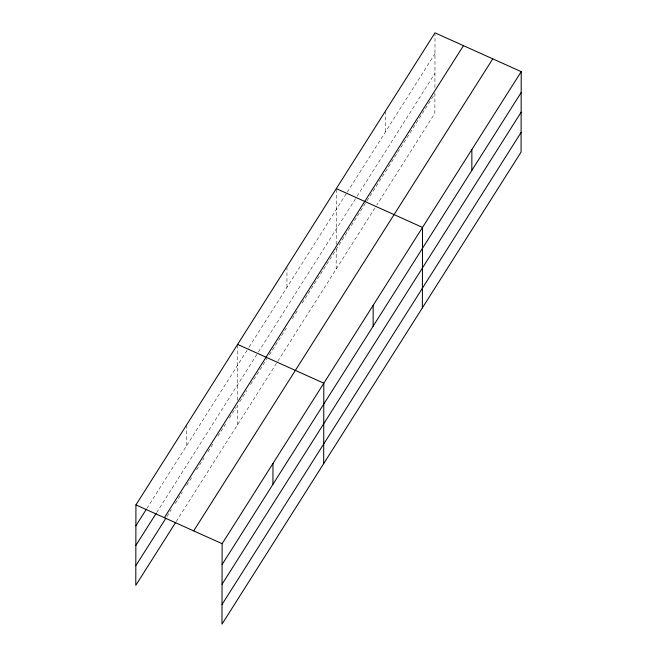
<?xml version="1.0" encoding="UTF-8"?>
<svg xmlns="http://www.w3.org/2000/svg" width="657" height="657" viewBox="0 0 657 657"><rect width="100%" height="100%" fill="white"/><g stroke="black" fill="none" stroke-linecap="round" stroke-linejoin="round"><path stroke-width="0.49" stroke-dasharray="3.29 2.46" d="M186.736 445.528L186.769 424.652M237.473 424.857L237.506 405.197M237.514 400.129L237.612 344.408M286.928 287.388L286.961 267.506M336.17 269.083L336.203 249.422M336.212 244.355L336.31 189.618M385.626 131.614L385.659 111.731M434.918 87.562L435.008 33.844M146.823 508.518L248.543 347.972M249.093 347.101L346.691 193.059M347.241 192.189L434.975 53.718M156.629 512.649L257.831 352.916M258.382 352.053L356.529 197.141M357.08 196.271L434.942 73.387M166.985 516.509L171.354 509.602M175.181 503.566L182.293 492.348M186.662 485.441L192.673 475.955M196.5 469.911L204.155 457.83M207.982 451.794L214.001 442.301M217.828 436.256L225.482 424.176M229.309 418.139L236.413 406.921M239.698 401.731L246.827 390.48M250.67 384.427L267.12 358.459M269.313 355.002L286.312 328.172M292.34 318.653L297.276 310.86M302.212 303.074L307.69 294.418M308.24 293.556L366.368 201.822M366.91 200.952L434.901 93.639L434.868 113.3L376.748 205.041M176.24 521.502L376.198 205.904"/><path stroke-width="0.99" d="M521.215 71.646L222.132 543.7L221.992 624.15L521.075 152.095L521.215 71.646L435.008 32.85L135.925 504.904L135.785 585.354L175.69 522.364M272.934 484.324L272.975 463.448M323.679 463.653L323.819 383.203L237.612 344.408M373.135 326.184L373.168 305.308M422.377 307.878L422.517 227.421L336.31 188.625M471.833 170.409L471.866 149.533M135.884 525.772L146.273 509.38M135.851 545.433L156.079 513.511M164.373 517.708L463.456 45.653M135.818 565.693L165.884 518.233M193.684 530.897L492.766 58.843M222.091 564.568L521.182 92.514M222.058 584.229L521.149 112.183M222.025 604.489L521.108 132.435M135.925 504.904L222.132 543.7"/></g></svg>
